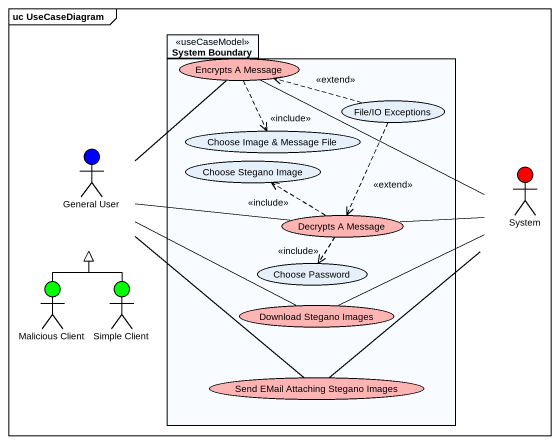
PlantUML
@startuml
mainframe uc UseCaseDiagram
package "System Boundary" as System_Boundary <<useCaseModel>> {
  usecase "Encrypts A Message" as Encrypts_A_Message #FFB4B4
  usecase "File/IO Exceptions" as File_IO_Exceptions
  usecase "Choose Image & Message File" as Choose_Image_Message_File
  usecase "Choose Stegano Image" as Choose_Stegano_Image
  usecase "Decrypts A Message" as Decrypts_A_Message #FFB4B4
  usecase "Choose Password" as Choose_Password
  usecase "Download Stegano Images" as Download_Stegano_Images #FFB4B4
  usecase "Send EMail Attaching Stegano Images" as Send_EMail_Attaching #FFB4B4
}
actor "General User" as General_User #0000FF
actor System #FF0000
actor "Malicious Client" as Malicious_Client #00FF00
actor "Simple Client" as Simple_Client #00FF00
Encrypts_A_Message ..> Choose_Image_Message_File : <<include>>
File_IO_Exceptions .left.> Encrypts_A_Message : <<extend>>
File_IO_Exceptions ..> Decrypts_A_Message : <<extend>>
General_User -up- Encrypts_A_Message
General_User -right- Decrypts_A_Message
General_User -right- Download_Stegano_Images
General_User -- Send_EMail_Attaching
System -left- Encrypts_A_Message
System -left- Decrypts_A_Message
System -left- Download_Stegano_Images
System -- Send_EMail_Attaching
Decrypts_A_Message .up.> Choose_Stegano_Image : <<include>>
Decrypts_A_Message ..> Choose_Password : <<include>>
Malicious_Client -up-|> General_User
Simple_Client -up-|> General_User
@enduml
